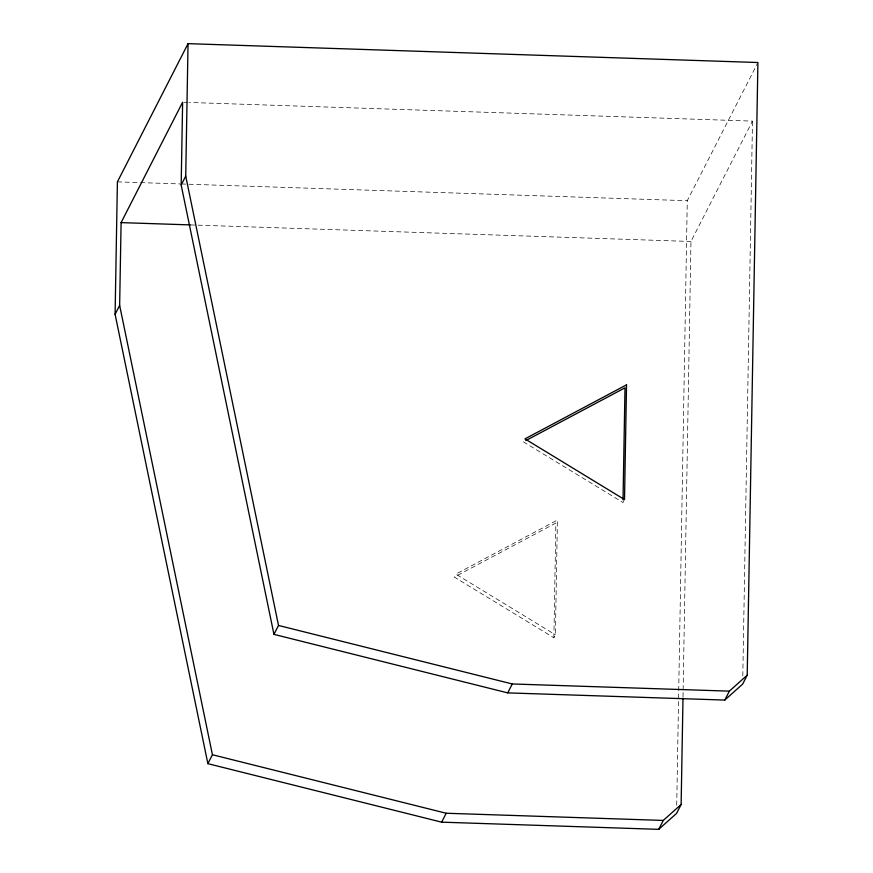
<?xml version="1.0" encoding="UTF-8"?>
<svg xmlns="http://www.w3.org/2000/svg" width="873" height="873" viewBox="0 0 873 873"><rect width="100%" height="100%" fill="white"/><g stroke="black" fill="none" stroke-linecap="round" stroke-linejoin="round"><path stroke-width="0.65" stroke-dasharray="4.37 3.27" d="M553.875 637.77L555.883 523.047L454.309 577.075L553.875 637.77L555.392 634.791L557.4 520.079L455.826 574.107L555.392 634.791M676.717 805.201L687.269 200.714L757.295 63.729M683.013 696.774L683.112 691.318M683.133 689.954L690.958 241.483L752.482 121.107L189.419 102.468M742.803 675.909L752.482 121.107M624.009 500.556L622.995 502.532L523.429 441.847M183.974 102.283L188.055 102.425M117.408 181.857L139.167 182.577M140.52 182.621L179.969 183.919M181.322 183.974L687.269 200.714M190.456 224.907L690.958 241.483"/><path stroke-width="1.31" d="M207.872 763.657L115.094 314.313L117.408 181.857L188.044 43.65L757.906 62.518L747.212 675.167L742.661 684.083L724.797 700.07L507.715 692.878L273.947 634.365L181.169 185.032L182.621 102.239L121.096 222.615L119.645 305.397L212.423 754.741L207.872 763.657L441.64 822.159L658.711 829.35L676.575 813.374L681.136 804.459L682.992 698.127M273.947 634.365L278.509 625.45L185.731 176.117L188.044 43.65M623.038 499.836L625.003 387.819L525.819 440.581M115.094 314.313L119.645 305.397M181.169 185.032L185.731 176.117M441.64 822.159L446.19 813.243L663.273 820.434L681.136 804.459M507.715 692.878L512.276 683.963L729.359 691.143L747.212 675.167M658.711 829.35L663.273 820.434M724.797 700.07L729.359 691.143M121.096 222.615L190.456 224.907M278.509 625.45L512.276 683.963M212.423 754.741L446.19 813.243M626.519 384.851L624.511 499.563L524.946 438.879L626.519 384.851"/></g></svg>
